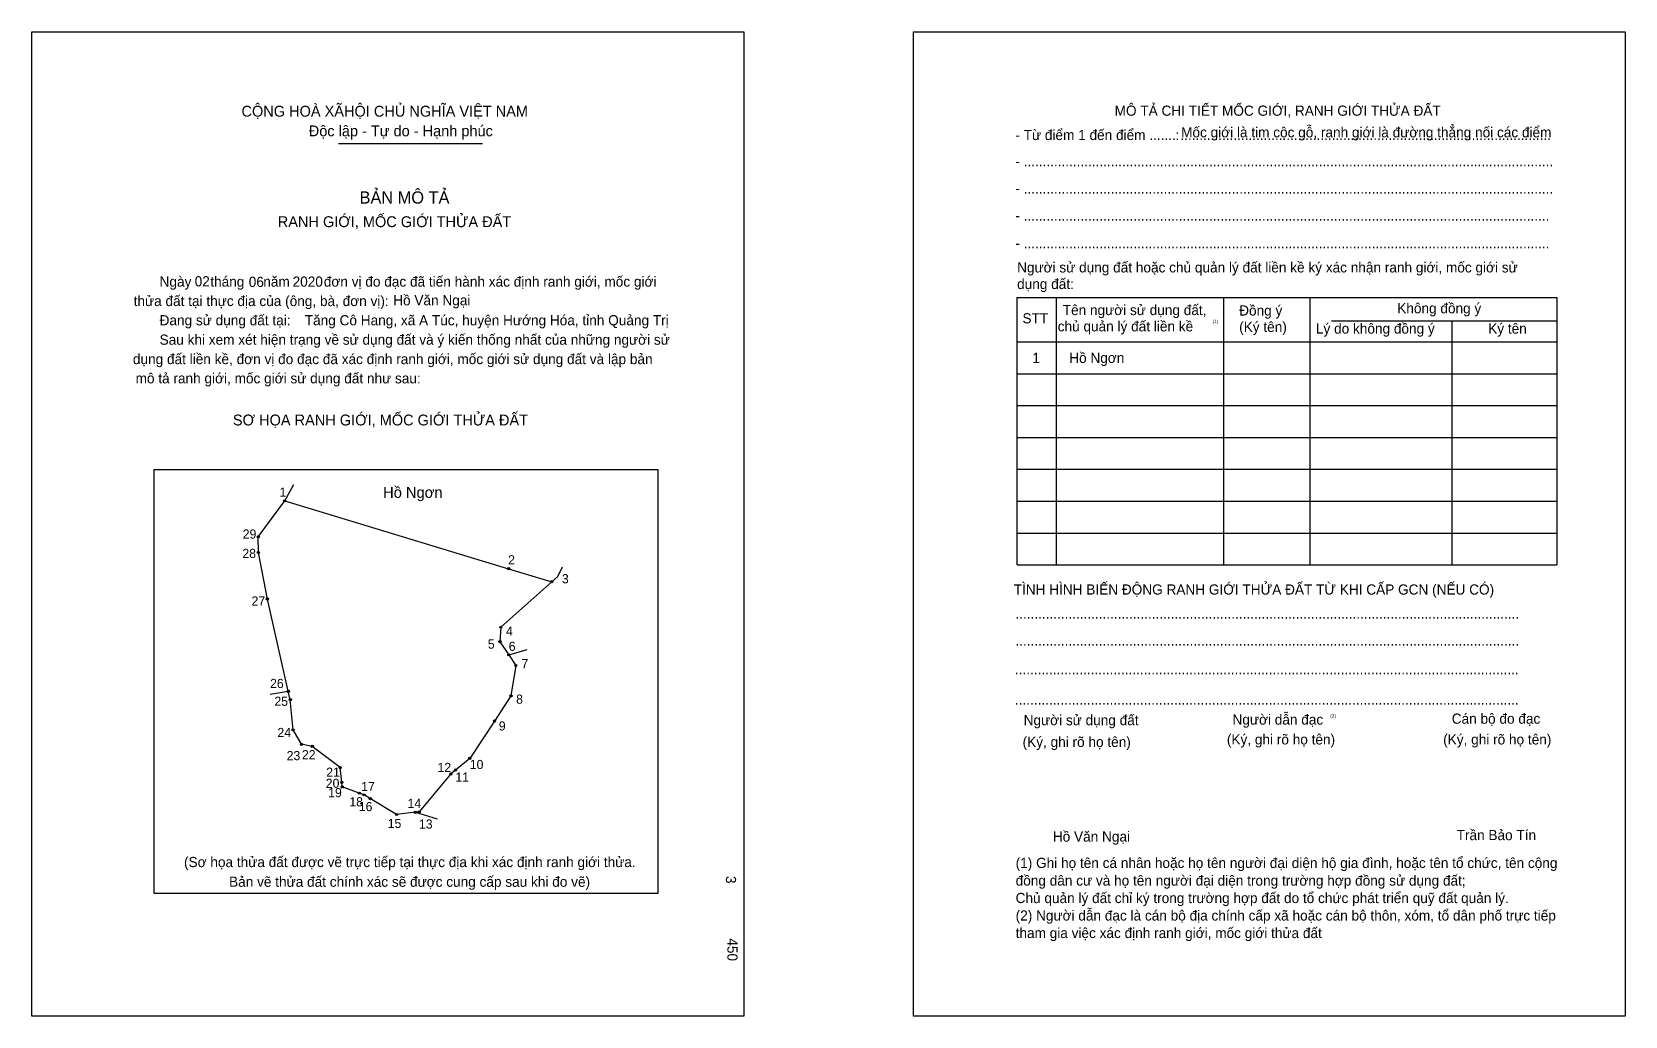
# Model space of a CAD drawing. Extents: x 548616 to 549692, y 1820220 to 1820884.
import ezdxf

# ---------------------------------------------------------------- set-up
doc = ezdxf.new("R2010")
doc.units = 0
for name, color, linetype in [('bmtKhungInTrang1', 7, 'Continuous'), ('bmtKhungInTrang2', 7, 'Continuous'), ('bmtNoiDung', 7, 'Continuous'), ('bmtTemplate', 7, 'Continuous'), ('CanhThua', 7, 'Continuous'), ('MocDinhThua', 7, 'Continuous'), ('RauThua', 7, 'Continuous'), ('SoHieuDinhThua', 7, 'Continuous'), ('TenChuLanCan', 7, 'Continuous')]:
    doc.layers.add(name, color=color, linetype=linetype)

msp = doc.modelspace()

# ---------------------------------------------------------------- linework, layer by layer
at = {"layer": 'bmtKhungInTrang1'}
msp.add_lwpolyline([(548616, 1820884.2), (549096.5, 1820884.2), (549096.5, 1820219.7), (548616, 1820219.7)], close=True, dxfattribs=at)
at = {"layer": 'bmtKhungInTrang2'}
msp.add_lwpolyline([(549211.1, 1820884.2), (549691.5, 1820884.2), (549691.5, 1820219.7), (549211.1, 1820219.7)], close=True, dxfattribs=at)
at = {"layer": 'bmtTemplate'}
for p, q in [((548823, 1820808.9), (548920.2, 1820808.9)), ((549307.4, 1820705), (549307.4, 1820524.3)), ((549420.5, 1820705), (549420.5, 1820524.3)), ((549478.6, 1820705.2), (549478.6, 1820524.3)), ((549645.5, 1820705), (549645.5, 1820524.3)), ((549493.4, 1820689.1), (549645.5, 1820689.1)), ((549281.1, 1820674.9), (549645.5, 1820674.9)), ((549281.1, 1820653.4), (549645.5, 1820653.4)), ((549281.1, 1820631.9), (549645.5, 1820631.9)), ((549281.1, 1820610.4), (549645.5, 1820610.4)), ((549281.1, 1820588.9), (549645.5, 1820588.9)), ((549281.1, 1820567.3), (549645.5, 1820567.3)), ((549281.1, 1820545.8), (549645.5, 1820545.8)), ((549281.1, 1820524.3), (549645.5, 1820524.3))]:
    msp.add_line(p, q, dxfattribs=at)
for points in [[(549280.9, 1820705), (549645.5, 1820705)], [(549280.9, 1820705), (549280.9, 1820524.3)], [(549574.6, 1820688.9), (549574.6, 1820524.3)]]:
    msp.add_lwpolyline(points, dxfattribs=at)
msp.add_lwpolyline([(548698.6, 1820302.4), (548698.6, 1820588.8), (549038.6, 1820588.8), (549038.6, 1820302.4)], close=True, dxfattribs=at)
at = {"layer": 'CanhThua'}
for p, q in [((548768.8, 1820543.3), (548786.7, 1820567.6)), ((548786.7, 1820567.6), (548937.8, 1820521.8)), ((548768.9, 1820532.7), (548768.8, 1820543.3)), ((548775, 1820501.3), (548768.9, 1820532.7)), ((548937.8, 1820521.8), (548967, 1820513)), ((548967, 1820513), (548932.6, 1820482.3)), ((548789.1, 1820439), (548775, 1820501.3)), ((548932.6, 1820482.3), (548932, 1820472.5)), ((548932, 1820472.5), (548937.9, 1820463.6)), ((548937.9, 1820463.6), (548942.7, 1820456.4)), ((548942.7, 1820456.4), (548939.4, 1820435.9)), ((548790.4, 1820433.3), (548789.1, 1820439)), ((548792.3, 1820413), (548790.4, 1820433.3)), ((548939.4, 1820435.9), (548928.3, 1820418.9)), ((548798, 1820403.2), (548792.3, 1820413)), ((548928.3, 1820418.9), (548911.6, 1820393.7)), ((548805.3, 1820401.8), (548798, 1820403.2)), ((548824.1, 1820387.5), (548805.3, 1820401.8)), ((548911.6, 1820393.7), (548902, 1820385.8)), ((548825.2, 1820377.6), (548824.1, 1820387.5)), ((548825.5, 1820374.4), (548825.2, 1820377.6)), ((548898.8, 1820383.2), (548877.5, 1820357.6)), ((548902, 1820385.8), (548898.8, 1820383.2)), ((548837, 1820370.2), (548825.5, 1820374.4)), ((548840.2, 1820369.1), (548837, 1820370.2)), ((548844.5, 1820366.5), (548840.2, 1820369.1)), ((548862.2, 1820355.8), (548844.5, 1820366.5)), ((548874.9, 1820357.3), (548862.2, 1820355.8)), ((548877.5, 1820357.6), (548874.9, 1820357.3))]:
    msp.add_line(p, q, dxfattribs=at)
at = {"layer": 'MocDinhThua'}
for centre in [(548786.7, 1820567.6), (548768.8, 1820543.3), (548768.9, 1820532.7), (548937.8, 1820521.8), (548967, 1820513), (548775, 1820501.3), (548932.6, 1820482.3), (548932, 1820472.5), (548937.9, 1820463.6), (548942.7, 1820456.4), (548789.1, 1820439), (548790.4, 1820433.3), (548939.4, 1820435.9), (548792.3, 1820413), (548928.3, 1820418.9), (548798, 1820403.2), (548805.3, 1820401.8), (548824.1, 1820387.5), (548911.6, 1820393.7), (548825.2, 1820377.6), (548898.8, 1820383.2), (548902, 1820385.8), (548825.5, 1820374.4), (548837, 1820370.2), (548840.2, 1820369.1), (548844.5, 1820366.5), (548862.2, 1820355.8), (548874.9, 1820357.3), (548877.5, 1820357.6)]:
    msp.add_circle(centre, 0.741, dxfattribs=at)
at = {"layer": 'RauThua'}
for p, q in [((548786.7, 1820567.6), (548792.9, 1820578.7)), ((548786.7, 1820567.6), (548792.9, 1820578.7)), ((548971, 1820516.5), (548974.1, 1820523.1)), ((548971, 1820516.5), (548974.1, 1820523.1)), ((548967, 1820513), (548971, 1820516.5)), ((548967, 1820513), (548971, 1820516.5)), ((548937.9, 1820463.6), (548950.4, 1820467.2)), ((548776.9, 1820437.1), (548789.1, 1820439)), ((548874.9, 1820357.3), (548889.6, 1820352.8)), ((548874.9, 1820357.3), (548889.6, 1820352.8))]:
    msp.add_line(p, q, dxfattribs=at)

# ---------------------------------------------------------------- texts
at = {"layer": 'bmtNoiDung'}
for s, height, p in [('02', 6.87, (548725.9, 1820712.4)), ('06', 6.87, (548762.4, 1820712)), ('2020', 6.87, (548792, 1820712.2)), ('Hồ Văn Ngại', 6.875, (548859.9, 1820699.6)), ('Tăng Cô Hang, xã A Túc, huyện Hướng Hóa, tỉnh Quảng Trị', 6.875, (548800.2, 1820686.1)), ('1', 6.87, (549291.4, 1820660.7)), ('Hồ Ngơn ', 6.87, (549316.3, 1820660.7)), ('Hồ Văn Ngại', 6.875, (549305.2, 1820337.5))]:
    msp.add_text(s, height=height, dxfattribs=at).set_placement(p)
for s, p in [('3', (549084.5, 1820314.3)), ('450', (549085.5, 1820272.2))]:
    msp.add_text(s, height=6.87, rotation=270, dxfattribs=at).set_placement(p)
at = {"layer": 'bmtTemplate'}
for s, height, p in [('CỘNG HOÀ XÃHỘI CHỦ NGHĨA VIỆT NAM', 7.333, (548757.5, 1820827)), ('MÔ TẢ CHI TIẾT MỐC GIỚI, RANH GIỚI THỬA ĐẤT', 6.872, (549346.9, 1820827.6)), ('Độc lập - Tự do - Hạnh phúc', 7.333, (548802.9, 1820813.7)), ('- Từ điểm 1 đến điểm .......', 6.872, (549279.9, 1820811.2)), ('Mốc giới là tim cộc gỗ, ranh giới là đường thẳng nối các điểm', 6.872, (549391.8, 1820813)), (':', 6.87, (549387.9, 1820811.2)), ('..................................................................................................', 6.872, (549391.3, 1820811.2)), ('- ............................................................................................................................................', 6.8723, (549279.9, 1820793.4)), ('BẢN MÔ TẢ', 8.25, (548837.2, 1820768.3)), ('- ............................................................................................................................................', 6.8723, (549279.9, 1820775.1)), ('RANH GIỚI, MỐC GIỚI THỬA ĐẤT', 7.333, (548782, 1820752.4)), ('- ...........................................................................................................................................', 6.8723, (549279.9, 1820756.8)), ('- ...........................................................................................................................................', 6.8723, (549279.9, 1820738.1)), ('Người sử dụng đất hoặc chủ quản lý đất liền kề ký xác nhận ranh giới, mốc giới sử', 6.872, (549281.1, 1820721.8)), ('Ngày     tháng     năm         đơn vị đo đạc đã tiến hành xác định ranh giới, mốc giới ', 6.875, (548702.2, 1820712.2)), ('dụng đất:', 6.87, (549281.1, 1820710.6)), ('thửa đất tại thực địa của (ông, bà, đơn vị):', 6.875, (548684.7, 1820699.1)), ('Tên người sử dụng đất,', 6.872, (549311.9, 1820693)), ('Đồng ý', 6.87, (549431, 1820692.7)), ('Không đồng ý', 6.872, (549537.7, 1820694.2)), ('Đang sử dụng đất tại:', 6.875, (548702.2, 1820686.1)), ('STT', 6.87, (549284.7, 1820687.4)), ('chủ quản lý đất liền kề', 6.872, (549308.5, 1820682)), ('(1)', 2.29, (549413, 1820687.6)), ('(Ký tên)', 6.87, (549431, 1820681.6)), ('Sau khi xem xét hiện trạng về sử dụng đất và ý kiến thống nhất của những người sử ', 6.875, (548702.2, 1820673)), ('Lý do không đồng ý', 6.872, (549482.8, 1820680.5)), ('Ký tên', 6.87, (549599.1, 1820680.5)), ('dụng đất liền kề, đơn vị đo đạc đã xác định ranh giới, mốc giới sử dụng đất và lập bản', 6.875, (548684.2, 1820659.9)), ('mô tả ranh giới, mốc giới sử dụng đất như sau:', 6.875, (548686, 1820646.9)), ('SƠ HỌA RANH GIỚI, MỐC GIỚI THỬA ĐẤT', 7.333, (548751.7, 1820618.5)), ('TÌNH HÌNH BIẾN ĐỘNG RANH GIỚI THỬA ĐẤT TỪ KHI CẤP GCN (NẾU CÓ)', 6.872, (549278.8, 1820504.3)), ('.....................................................................................................................................', 6.8826, (549279.9, 1820488.1)), ('.....................................................................................................................................', 6.8826, (549279.9, 1820469.8)), ('.....................................................................................................................................', 6.8826, (549279.6, 1820450.5)), ('.....................................................................................................................................', 6.8826, (549279.6, 1820430)), ('Người sử dụng đất', 6.872, (549285.5, 1820416.1)), ('Người dẫn đạc', 6.872, (549426.5, 1820416.5)), ('(2)', 2.29, (549492.5, 1820421.2)), ('Cán bộ đo đạc', 6.872, (549574.5, 1820417.1)), ('(Ký, ghi rõ họ tên)', 6.872, (549422.7, 1820403.1)), ('(Ký, ghi rõ họ tên)', 6.872, (549568.7, 1820403.1)), ('(Ký, ghi rõ họ tên)', 6.872, (549284.8, 1820401.4)), ('Trần Bảo Tín', 6.872, (549577.8, 1820338.5)), ('(Sơ họa thửa đất được vẽ trực tiếp tại thực địa khi xác định ranh giới thửa.', 6.875, (548718.7, 1820320.3)), ('(1) Ghi họ tên cá nhân hoặc họ tên người đại diện hộ gia đình, hoặc tên tổ chức, tên cộng', 6.872, (549280.1, 1820319.7)), ('Bản vẽ thửa đất chính xác sẽ được cung cấp sau khi đo vẽ)', 6.875, (548749.1, 1820307)), ('đồng dân cư và họ tên người đại diện trong trường hợp đồng sử dụng đất;', 6.872, (549280.1, 1820307.8)), ('Chủ quản lý đất chỉ ký trong trường hợp đất do tổ chức phát triển quỹ đất quản lý.', 6.872, (549280.1, 1820296)), ('(2) Người dẫn đạc là cán bộ địa chính cấp xã hoặc cán bộ thôn, xóm, tổ dân phố trực tiếp', 6.872, (549280.1, 1820284.2)), ('tham gia việc xác định ranh giới, mốc giới thửa đất', 6.872, (549280.1, 1820272.4))]:
    msp.add_text(s, height=height, dxfattribs=at).set_placement(p)
at = {"layer": 'SoHieuDinhThua'}
for s, p in [('1', (548783.1, 1820570.4)), ('29', (548758.3, 1820542.1)), ('28', (548758.1, 1820529)), ('2', (548937.5, 1820524.7)), ('3', (548973.8, 1820511.9)), ('27', (548764.3, 1820496.9)), ('5', (548923.8, 1820467.8)), ('4', (548936, 1820476.5)), ('6', (548937.9, 1820466.3)), ('7', (548946.5, 1820454.6)), ('26', (548776.8, 1820441.2)), ('25', (548779.7, 1820429.2)), ('8', (548942.9, 1820430.6)), ('24', (548781.8, 1820408.1)), ('9', (548931.2, 1820412.5)), ('23', (548788, 1820392.5)), ('22', (548798.3, 1820393.1)), ('21', (548814.7, 1820381.3)), ('12', (548889.8, 1820384.5)), ('10', (548911.6, 1820386.5)), ('20', (548814.4, 1820373.8)), ('17', (548838.3, 1820371.6)), ('11', (548901.9, 1820378)), ('19', (548816, 1820367.5)), ('18', (548830.3, 1820361.3)), ('14', (548869.6, 1820360.3)), ('16', (548836.7, 1820358.1)), ('15', (548856.2, 1820346.7)), ('13', (548877.3, 1820346.3))]:
    msp.add_text(s, height=6.18, dxfattribs=at).set_placement(p)
at = {"layer": 'TenChuLanCan'}
msp.add_text('Hồ Ngơn', height=7.41, dxfattribs=at).set_placement((548853.1, 1820569.6))

doc.saveas('drawing.dxf')
